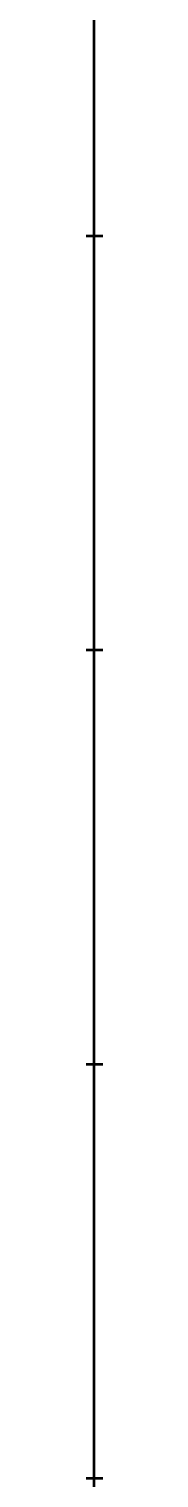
# Model space of a CAD drawing. Header units: millimetres. Extents: x 100 to 100, y 4600 to 5300.
import ezdxf

# ---------------------------------------------------------------- set-up
doc = ezdxf.new("R2010")
doc.units = ezdxf.units.MM

msp = doc.modelspace()

# ---------------------------------------------------------------- linework, layer by layer
at = {"color": 1, "lineweight": 50}
for p, q in [((100, 5200), (100, 5300)), ((100, 5000), (100, 5100)), ((100, 4800), (100, 4900)), ((100, 4600), (100, 4700))]:
    msp.add_line(p, q, dxfattribs=at)
for p, direction in [((100, 5400), (0, 1)), ((0, 5200), (1, 0)), ((0, 4800), (1, 0))]:
    msp.add_xline(p, direction, dxfattribs=at)
for p in [(0, 5000), (0, 4600)]:
    msp.add_ray(p, (1, 0), dxfattribs=at)

doc.saveas('drawing.dxf')
